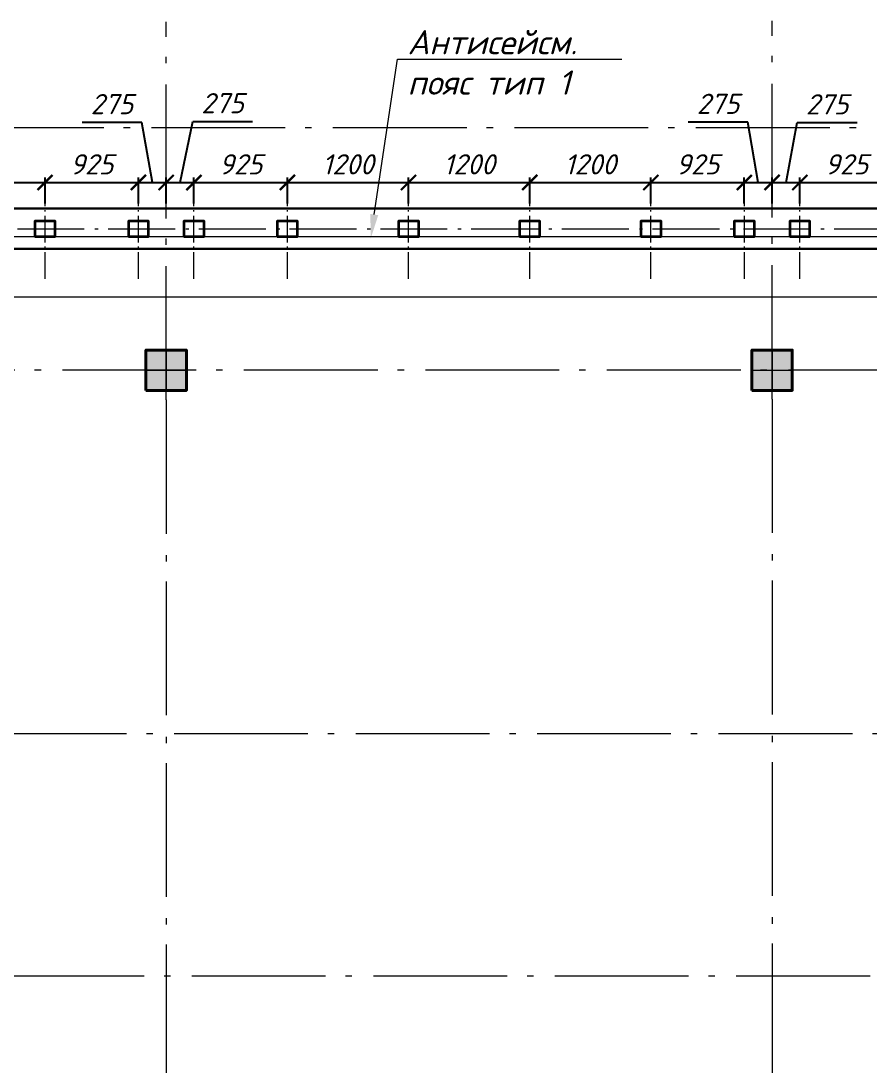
# Model space of a CAD drawing. Header units: millimetres. Extents: x -238377 to -11282, y -123214 to -44846.
# Drawn here: x -108961 to -100551, y -74100 to -63752 of the extents above; entities that cross this region are included whole.
import ezdxf
from ezdxf import colors
from ezdxf.entities.mleader import LeaderData, LeaderLine
from ezdxf.math import Vec2, Vec3

# ---------------------------------------------------------------- set-up
doc = ezdxf.new("R2010")
doc.units = ezdxf.units.MM
doc.header["$MEASUREMENT"] = 0
doc.linetypes.add('Double Dashed', pattern=[1797.222233, 1325, -211.666656, 63.333344, -197.222233])
doc.layers.get('0').update_dxf_attribs({"lineweight": 5})
for name, color, linetype, lineweight in [('#Бетон', 10, 'Continuous', 35), ('#Выноски', 150, 'Continuous', 15), ('колонны_Ном._пера__94', 252, 'Continuous', 13), ('колонны_Ном._пера__99', 7, 'Continuous', 40), ('оси_Ном._пера__96', 7, 'Continuous', 5), ('размеры', 7, 'Continuous', 5)]:
    doc.layers.add(name, color=color, linetype=linetype, lineweight=lineweight)
doc.layers.add('#стены наруж', color=7, linetype='Continuous')
doc.layers.add('колонны', color=7, linetype='Continuous')
doc.styles.get("Standard").update_dxf_attribs({"font": 'isocpeui.ttf'})
doc.styles.add('STEP PR', font='isocpeui.ttf')
doc.dimstyles.get("Standard").update_dxf_attribs({"dimtxt": 200, "dimasz": 150, "dimexe": 50, "dimexo": 50, "dimgap": 80, "dimtad": 1, "dimdec": 0, "dimzin": 0, "dimdsep": 46, "dimtxsty": 'Standard', "dimblk": 'ARCHTICK', "dimcen": 5, "dimdle": 50, "dimadec": 0, "dimazin": 0, "dimtfac": 1, "dimtdec": 0, "dimtofl": 0, "dimtmove": 1, "dimatfit": 3, "dimfxl": 1, "dimtolj": 1, "dimtzin": 0, "dimarcsym": 0})

# ---------------------------------------------------------------- blocks, each defined once
blk = doc.blocks.new('Колонна_15_1', base_point=(22379, 71856))
at = {"layer": 'колонны_Ном._пера__94', "linetype": 'Continuous', "true_color": 0x7d7d7d}
blk.add_hatch(color=8, dxfattribs=at).paths.add_polyline_path([(22179, 71647), (22579, 71647), (22579, 72047), (22179, 72047)])
blk.add_hatch(color=8, dxfattribs=at).paths.add_polyline_path([(22179, 71647), (22579, 71647), (22579, 72047), (22179, 72047)])
at = {"layer": 'колонны_Ном._пера__99', "linetype": 'Continuous', "flags": 128}
blk.add_lwpolyline([(22179, 71647), (22579, 71647), (22579, 72047), (22179, 72047)], close=True, dxfattribs=at)
at = {"layer": 'колонны_Ном._пера__99', "color": 8, "linetype": 'Continuous', "true_color": 0x737373, "flags": 128}
blk.add_lwpolyline([(22179, 71647), (22579, 71647), (22579, 72047), (22179, 72047)], close=True, dxfattribs=at)
at = {"layer": 'оси_Ном._пера__96', "color": 253, "lineweight": 5, "true_color": 0x9c9c9c}
for points in [[(22379, 72047), (22379, 71647)], [(22379, 72047), (22379, 71647)], [(22179, 71847), (22579, 71847)], [(22179, 71847), (22579, 71847)]]:
    blk.add_lwpolyline(points, dxfattribs=at)
blk = doc.blocks.new('_ArchTick')
at = {"color": 0, "linetype": 'ByBlock', "const_width": 0.15}
blk.add_lwpolyline([(-0.5, -0.5), (0.5, 0.5)], dxfattribs=at)
blk = doc.blocks.new('*D311')
at = {"layer": 'Defpoints', "color": 0, "transparency": 16777216}
for p in [(-108722, -65352), (-109922, -65610), (-108722, -65610)]:
    blk.add_point(p, dxfattribs=at)
at = {"layer": 'размеры', "color": 0, "lineweight": -2, "transparency": 16777216}
for p, q in [((-109972, -65352), (-108672, -65352)), ((-109922, -65560), (-109922, -65302)), ((-108722, -65560), (-108722, -65302))]:
    blk.add_line(p, q, dxfattribs=at)
at = {"layer": 'размеры', "color": 0, "lineweight": -2, "transparency": 16777216, "xscale": 150, "yscale": 150, "zscale": 150, "rotation": 180}
blk.add_blockref('_ArchTick', (-109922, -65352), dxfattribs=at)
at = {"layer": 'размеры', "color": 0, "lineweight": -2, "transparency": 16777216, "xscale": 150, "yscale": 150, "zscale": 150}
blk.add_blockref('_ArchTick', (-108722, -65352), dxfattribs=at)
at = {"layer": 'размеры', "color": 0, "transparency": 16777216, "insert": (-109322, -65172), "char_height": 200, "attachment_point": 5, "style": 'STEP PR'}
blk.add_mtext('\\A1;1200', dxfattribs=at)
blk = doc.blocks.new('*D312')
at = {"layer": 'Defpoints', "color": 0, "transparency": 16777216}
for p in [(-107797, -65352), (-108722, -65610), (-107797, -65610)]:
    blk.add_point(p, dxfattribs=at)
at = {"layer": 'размеры', "color": 0, "lineweight": -2, "transparency": 16777216}
for p, q in [((-108772, -65352), (-107747, -65352)), ((-108722, -65560), (-108722, -65302)), ((-107797, -65560), (-107797, -65302))]:
    blk.add_line(p, q, dxfattribs=at)
at = {"layer": 'размеры', "color": 0, "lineweight": -2, "transparency": 16777216, "xscale": 150, "yscale": 150, "zscale": 150, "rotation": 180}
blk.add_blockref('_ArchTick', (-108722, -65352), dxfattribs=at)
at = {"layer": 'размеры', "color": 0, "lineweight": -2, "transparency": 16777216, "xscale": 150, "yscale": 150, "zscale": 150}
blk.add_blockref('_ArchTick', (-107797, -65352), dxfattribs=at)
at = {"layer": 'размеры', "color": 0, "transparency": 16777216, "insert": (-108259, -65172), "char_height": 200, "attachment_point": 5, "style": 'STEP PR'}
blk.add_mtext('\\A1;925', dxfattribs=at)
blk = doc.blocks.new('*D313')
at = {"layer": 'Defpoints', "color": 0, "transparency": 16777216}
for p in [(-107522, -65352), (-107797, -65610), (-107522, -65610)]:
    blk.add_point(p, dxfattribs=at)
at = {"layer": 'размеры', "color": 0, "lineweight": -2, "transparency": 16777216}
for p, q in [((-107763, -64757), (-108354, -64757)), ((-107659, -65352), (-107763, -64757)), ((-107847, -65352), (-107472, -65352)), ((-107797, -65560), (-107797, -65302)), ((-107522, -65560), (-107522, -65302))]:
    blk.add_line(p, q, dxfattribs=at)
at = {"layer": 'размеры', "color": 0, "lineweight": -2, "transparency": 16777216, "xscale": 150, "yscale": 150, "zscale": 150, "rotation": 180}
blk.add_blockref('_ArchTick', (-107797, -65352), dxfattribs=at)
at = {"layer": 'размеры', "color": 0, "lineweight": -2, "transparency": 16777216, "xscale": 150, "yscale": 150, "zscale": 150}
blk.add_blockref('_ArchTick', (-107522, -65352), dxfattribs=at)
at = {"layer": 'размеры', "color": 0, "transparency": 16777216, "insert": (-108059, -64576), "char_height": 200, "attachment_point": 5, "style": 'STEP PR'}
blk.add_mtext('\\A1;275', dxfattribs=at)
blk = doc.blocks.new('*D314')
at = {"layer": 'Defpoints', "color": 0, "transparency": 16777216}
for p in [(-107247, -65352), (-107522, -65610), (-107247, -65610)]:
    blk.add_point(p, dxfattribs=at)
at = {"layer": 'размеры', "color": 0, "lineweight": -2, "transparency": 16777216}
for p, q in [((-107384, -65352), (-107258, -64749)), ((-107258, -64749), (-106668, -64749)), ((-107572, -65352), (-107197, -65352)), ((-107522, -65560), (-107522, -65302)), ((-107247, -65560), (-107247, -65302))]:
    blk.add_line(p, q, dxfattribs=at)
at = {"layer": 'размеры', "color": 0, "lineweight": -2, "transparency": 16777216, "xscale": 150, "yscale": 150, "zscale": 150, "rotation": 180}
blk.add_blockref('_ArchTick', (-107522, -65352), dxfattribs=at)
at = {"layer": 'размеры', "color": 0, "lineweight": -2, "transparency": 16777216, "xscale": 150, "yscale": 150, "zscale": 150}
blk.add_blockref('_ArchTick', (-107247, -65352), dxfattribs=at)
at = {"layer": 'размеры', "color": 0, "transparency": 16777216, "insert": (-106963, -64567), "char_height": 200, "attachment_point": 5, "style": 'STEP PR'}
blk.add_mtext('\\A1;275', dxfattribs=at)
blk = doc.blocks.new('*D315')
at = {"layer": 'Defpoints', "color": 0, "transparency": 16777216}
for p in [(-106322, -65352), (-107247, -65610), (-106322, -65610)]:
    blk.add_point(p, dxfattribs=at)
at = {"layer": 'размеры', "color": 0, "lineweight": -2, "transparency": 16777216}
for p, q in [((-107297, -65352), (-106272, -65352)), ((-107247, -65560), (-107247, -65302)), ((-106322, -65560), (-106322, -65302))]:
    blk.add_line(p, q, dxfattribs=at)
at = {"layer": 'размеры', "color": 0, "lineweight": -2, "transparency": 16777216, "xscale": 150, "yscale": 150, "zscale": 150, "rotation": 180}
blk.add_blockref('_ArchTick', (-107247, -65352), dxfattribs=at)
at = {"layer": 'размеры', "color": 0, "lineweight": -2, "transparency": 16777216, "xscale": 150, "yscale": 150, "zscale": 150}
blk.add_blockref('_ArchTick', (-106322, -65352), dxfattribs=at)
at = {"layer": 'размеры', "color": 0, "transparency": 16777216, "insert": (-106784, -65172), "char_height": 200, "attachment_point": 5, "style": 'STEP PR'}
blk.add_mtext('\\A1;925', dxfattribs=at)
blk = doc.blocks.new('*D316')
at = {"layer": 'Defpoints', "color": 0, "transparency": 16777216}
for p in [(-105122, -65352), (-106322, -65610), (-105122, -65610)]:
    blk.add_point(p, dxfattribs=at)
at = {"layer": 'размеры', "color": 0, "lineweight": -2, "transparency": 16777216}
for p, q in [((-106372, -65352), (-105072, -65352)), ((-106322, -65560), (-106322, -65302)), ((-105122, -65560), (-105122, -65302))]:
    blk.add_line(p, q, dxfattribs=at)
at = {"layer": 'размеры', "color": 0, "lineweight": -2, "transparency": 16777216, "xscale": 150, "yscale": 150, "zscale": 150, "rotation": 180}
blk.add_blockref('_ArchTick', (-106322, -65352), dxfattribs=at)
at = {"layer": 'размеры', "color": 0, "lineweight": -2, "transparency": 16777216, "xscale": 150, "yscale": 150, "zscale": 150}
blk.add_blockref('_ArchTick', (-105122, -65352), dxfattribs=at)
at = {"layer": 'размеры', "color": 0, "transparency": 16777216, "insert": (-105722, -65172), "char_height": 200, "attachment_point": 5, "style": 'STEP PR'}
blk.add_mtext('\\A1;1200', dxfattribs=at)
blk = doc.blocks.new('*D317')
at = {"layer": 'Defpoints', "color": 0, "transparency": 16777216}
for p in [(-103922, -65352), (-105122, -65610), (-103922, -65610)]:
    blk.add_point(p, dxfattribs=at)
at = {"layer": 'размеры', "color": 0, "lineweight": -2, "transparency": 16777216}
for p, q in [((-105172, -65352), (-103872, -65352)), ((-105122, -65560), (-105122, -65302)), ((-103922, -65560), (-103922, -65302))]:
    blk.add_line(p, q, dxfattribs=at)
at = {"layer": 'размеры', "color": 0, "lineweight": -2, "transparency": 16777216, "xscale": 150, "yscale": 150, "zscale": 150, "rotation": 180}
blk.add_blockref('_ArchTick', (-105122, -65352), dxfattribs=at)
at = {"layer": 'размеры', "color": 0, "lineweight": -2, "transparency": 16777216, "xscale": 150, "yscale": 150, "zscale": 150}
blk.add_blockref('_ArchTick', (-103922, -65352), dxfattribs=at)
at = {"layer": 'размеры', "color": 0, "transparency": 16777216, "insert": (-104522, -65172), "char_height": 200, "attachment_point": 5, "style": 'STEP PR'}
blk.add_mtext('\\A1;1200', dxfattribs=at)
blk = doc.blocks.new('*D318')
at = {"layer": 'Defpoints', "color": 0, "transparency": 16777216}
for p in [(-102722, -65352), (-103922, -65610), (-102722, -65610)]:
    blk.add_point(p, dxfattribs=at)
at = {"layer": 'размеры', "color": 0, "lineweight": -2, "transparency": 16777216}
for p, q in [((-103972, -65352), (-102672, -65352)), ((-103922, -65560), (-103922, -65302)), ((-102722, -65560), (-102722, -65302))]:
    blk.add_line(p, q, dxfattribs=at)
at = {"layer": 'размеры', "color": 0, "lineweight": -2, "transparency": 16777216, "xscale": 150, "yscale": 150, "zscale": 150, "rotation": 180}
blk.add_blockref('_ArchTick', (-103922, -65352), dxfattribs=at)
at = {"layer": 'размеры', "color": 0, "lineweight": -2, "transparency": 16777216, "xscale": 150, "yscale": 150, "zscale": 150}
blk.add_blockref('_ArchTick', (-102722, -65352), dxfattribs=at)
at = {"layer": 'размеры', "color": 0, "transparency": 16777216, "insert": (-103322, -65172), "char_height": 200, "attachment_point": 5, "style": 'STEP PR'}
blk.add_mtext('\\A1;1200', dxfattribs=at)
blk = doc.blocks.new('*D319')
at = {"layer": 'Defpoints', "color": 0, "transparency": 16777216}
for p in [(-101797, -65352), (-102722, -65610), (-101797, -65610)]:
    blk.add_point(p, dxfattribs=at)
at = {"layer": 'размеры', "color": 0, "lineweight": -2, "transparency": 16777216}
for p, q in [((-102772, -65352), (-101747, -65352)), ((-102722, -65560), (-102722, -65302)), ((-101797, -65560), (-101797, -65302))]:
    blk.add_line(p, q, dxfattribs=at)
at = {"layer": 'размеры', "color": 0, "lineweight": -2, "transparency": 16777216, "xscale": 150, "yscale": 150, "zscale": 150, "rotation": 180}
blk.add_blockref('_ArchTick', (-102722, -65352), dxfattribs=at)
at = {"layer": 'размеры', "color": 0, "lineweight": -2, "transparency": 16777216, "xscale": 150, "yscale": 150, "zscale": 150}
blk.add_blockref('_ArchTick', (-101797, -65352), dxfattribs=at)
at = {"layer": 'размеры', "color": 0, "transparency": 16777216, "insert": (-102259, -65172), "char_height": 200, "attachment_point": 5, "style": 'STEP PR'}
blk.add_mtext('\\A1;925', dxfattribs=at)
blk = doc.blocks.new('*D320')
at = {"layer": 'Defpoints', "color": 0, "transparency": 16777216}
for p in [(-101522, -65352), (-101797, -65610), (-101522, -65610)]:
    blk.add_point(p, dxfattribs=at)
at = {"layer": 'размеры', "color": 0, "lineweight": -2, "transparency": 16777216}
for p, q in [((-101761, -64755), (-102352, -64755)), ((-101659, -65352), (-101761, -64755)), ((-101847, -65352), (-101472, -65352)), ((-101797, -65560), (-101797, -65302)), ((-101522, -65560), (-101522, -65302))]:
    blk.add_line(p, q, dxfattribs=at)
at = {"layer": 'размеры', "color": 0, "lineweight": -2, "transparency": 16777216, "xscale": 150, "yscale": 150, "zscale": 150, "rotation": 180}
blk.add_blockref('_ArchTick', (-101797, -65352), dxfattribs=at)
at = {"layer": 'размеры', "color": 0, "lineweight": -2, "transparency": 16777216, "xscale": 150, "yscale": 150, "zscale": 150}
blk.add_blockref('_ArchTick', (-101522, -65352), dxfattribs=at)
at = {"layer": 'размеры', "color": 0, "transparency": 16777216, "insert": (-102057, -64573), "char_height": 200, "attachment_point": 5, "style": 'STEP PR'}
blk.add_mtext('\\A1;275', dxfattribs=at)
blk = doc.blocks.new('*D305')
at = {"layer": 'Defpoints', "color": 0, "transparency": 16777216}
for p in [(-101247, -65352), (-101522, -65610), (-101247, -65610)]:
    blk.add_point(p, dxfattribs=at)
at = {"layer": 'размеры', "color": 0, "lineweight": -2, "transparency": 16777216}
for p, q in [((-101384, -65352), (-101272, -64759)), ((-101272, -64759), (-100681, -64759)), ((-101572, -65352), (-101197, -65352)), ((-101522, -65560), (-101522, -65302)), ((-101247, -65560), (-101247, -65302))]:
    blk.add_line(p, q, dxfattribs=at)
at = {"layer": 'размеры', "color": 0, "lineweight": -2, "transparency": 16777216, "xscale": 150, "yscale": 150, "zscale": 150, "rotation": 180}
blk.add_blockref('_ArchTick', (-101522, -65352), dxfattribs=at)
at = {"layer": 'размеры', "color": 0, "lineweight": -2, "transparency": 16777216, "xscale": 150, "yscale": 150, "zscale": 150}
blk.add_blockref('_ArchTick', (-101247, -65352), dxfattribs=at)
at = {"layer": 'размеры', "color": 0, "transparency": 16777216, "insert": (-100976, -64578), "char_height": 200, "attachment_point": 5, "style": 'STEP PR'}
blk.add_mtext('\\A1;275', dxfattribs=at)
blk = doc.blocks.new('*D321')
at = {"layer": 'Defpoints', "color": 0, "transparency": 16777216}
for p in [(-100322, -65352), (-101247, -65610), (-100322, -65610)]:
    blk.add_point(p, dxfattribs=at)
at = {"layer": 'размеры', "color": 0, "lineweight": -2, "transparency": 16777216}
for p, q in [((-101297, -65352), (-100272, -65352)), ((-101247, -65560), (-101247, -65302)), ((-100322, -65560), (-100322, -65302))]:
    blk.add_line(p, q, dxfattribs=at)
at = {"layer": 'размеры', "color": 0, "lineweight": -2, "transparency": 16777216, "xscale": 150, "yscale": 150, "zscale": 150, "rotation": 180}
blk.add_blockref('_ArchTick', (-101247, -65352), dxfattribs=at)
at = {"layer": 'размеры', "color": 0, "lineweight": -2, "transparency": 16777216, "xscale": 150, "yscale": 150, "zscale": 150}
blk.add_blockref('_ArchTick', (-100322, -65352), dxfattribs=at)
at = {"layer": 'размеры', "color": 0, "transparency": 16777216, "insert": (-100784, -65172), "char_height": 200, "attachment_point": 5, "style": 'STEP PR'}
blk.add_mtext('\\A1;925', dxfattribs=at)

msp = doc.modelspace()

# ---------------------------------------------------------------- linework, layer by layer
at = {"layer": '#Бетон'}
for points in [[(-108821.7, -65885.4), (-108621.7, -65885.4), (-108621.7, -65735.4), (-108821.7, -65735.4)], [(-107896.6, -65885.4), (-107696.6, -65885.4), (-107696.6, -65735.4), (-107896.6, -65735.4)], [(-107346.6, -65885.4), (-107146.6, -65885.4), (-107146.6, -65735.4), (-107346.6, -65735.4)], [(-106421.6, -65885.4), (-106221.6, -65885.4), (-106221.6, -65735.4), (-106421.6, -65735.4)], [(-105221.6, -65885.3), (-105021.6, -65885.3), (-105021.6, -65735.3), (-105221.6, -65735.3)], [(-104021.6, -65885.3), (-103821.6, -65885.3), (-103821.6, -65735.3), (-104021.6, -65735.3)], [(-102821.6, -65885.4), (-102621.6, -65885.4), (-102621.6, -65735.4), (-102821.6, -65735.4)], [(-101896.6, -65885.3), (-101696.6, -65885.3), (-101696.6, -65735.3), (-101896.6, -65735.3)], [(-101346.6, -65885.3), (-101146.6, -65885.3), (-101146.6, -65735.3), (-101346.6, -65735.3)]]:
    msp.add_lwpolyline(points, close=True, dxfattribs=at)
at = {"layer": '#стены наруж', "lineweight": 30}
for points in [[(-83222, -65610.4), (-83222, -65610.4), (-83222, -65610.4), (-83222, -65610.4), (-83222, -65610.4), (-114142.2, -65610.4)], [(-113742.2, -66010.4), (-83522, -66010.4), (-83521.9, -67010.4), (-83222, -67010.4), (-83222, -65610.4)]]:
    msp.add_lwpolyline(points, dxfattribs=at)
at = {"layer": 'оси_Ном._пера__96', "linetype": 'Double Dashed'}
for p, q in [((-107521.9, -67505), (-107521.9, -63761.3)), ((-101521.9, -67495.9), (-101521.9, -63752.2)), ((-72195.8, -64810.4), (-116141.3, -64810.4)), ((-83860.8, -67210.4), (-116141.3, -67210.4)), ((-52201, -70810.4), (-114353.2, -70810.4)), ((-52026.2, -73210.4), (-116141.3, -73210.4))]:
    msp.add_line(p, q, dxfattribs=at)
at = {"layer": 'оси_Ном._пера__96', "linetype": 'Double Dashed', "lineweight": 5}
for p, q in [((-107521.9, -67505), (-107521.9, -82585.8)), ((-101521.9, -67495.9), (-101521.9, -82576.7))]:
    msp.add_line(p, q, dxfattribs=at)
at = {"layer": 'оси_Ном._пера__96', "linetype": 'Double Dashed', "ltscale": 0.2}
for points in [[(-108721.7, -66306.1), (-108721.7, -65286.6)], [(-107796.6, -66306.1), (-107796.6, -65286.6)], [(-107246.6, -66306.1), (-107246.6, -65286.6)], [(-106321.6, -66306.1), (-106321.6, -65286.6)], [(-105121.6, -66306.1), (-105121.6, -65286.6)], [(-103921.6, -66306.1), (-103921.6, -65286.6)], [(-102721.6, -66306.1), (-102721.6, -65286.6)], [(-101796.6, -66306), (-101796.6, -65286.5)], [(-101246.6, -66306), (-101246.6, -65286.5)]]:
    msp.add_lwpolyline(points, dxfattribs=at)
at = {"layer": 'оси_Ном._пера__96', "linetype": 'Double Dashed', "ltscale": 0.5}
msp.add_lwpolyline([(-114387, -65810.4), (-82517.4, -65810.4)], dxfattribs=at)

# ---------------------------------------------------------------- block references
at = {"layer": 'колонны'}
for p in [(-107522.2, -67201.5), (-101522.2, -67201.5)]:
    msp.add_blockref('Колонна_15_1', p, dxfattribs=at)

# ---------------------------------------------------------------- dimensions: what is measured, and where the dimension line sits
at = {"layer": 'размеры'}
for base, p1, p2, picture, middle in [((-107521.9, -65352.4), (-107796.6, -65610.4), (-107521.9, -65610.4), '*D313', (-107843.3, -64757)), ((-107246.6, -65352.4), (-107521.9, -65610.4), (-107246.6, -65610.4), '*D314', (-107178.3, -64748.6)), ((-101521.9, -65352.4), (-101796.6, -65610.4), (-101521.9, -65610.4), '*D320', (-101841.3, -64754.7)), ((-101246.6, -65352.4), (-101521.9, -65610.4), (-101246.6, -65610.4), '*D305', (-101191.7, -64759))]:
    dim = msp.add_linear_dim(base=base, p1=p1, p2=p2, dimstyle='Standard', override={"dimtxsty": 'STEP PR'}, dxfattribs=at)
    dim.commit()
    dim.dimension.update_dxf_attribs({"geometry": picture, "text_midpoint": middle, "dimtype": 160})
for base, p1, p2, picture, middle in [((-108721.7, -65352.4), (-109921.6, -65610.4), (-108721.7, -65610.4), '*D311', (-109321.6, -65172.4)), ((-107796.6, -65352.4), (-108721.7, -65610.4), (-107796.6, -65610.4), '*D312', (-108259.1, -65172.4)), ((-106321.6, -65352.4), (-107246.6, -65610.4), (-106321.6, -65610.4), '*D315', (-106784.1, -65172.4)), ((-105121.6, -65352.4), (-106321.6, -65610.4), (-105121.6, -65610.4), '*D316', (-105721.6, -65172.4)), ((-103921.6, -65352.4), (-105121.6, -65610.4), (-103921.6, -65610.4), '*D317', (-104521.6, -65172.4)), ((-102721.6, -65352.4), (-103921.6, -65610.4), (-102721.6, -65610.4), '*D318', (-103321.6, -65172.4)), ((-101796.6, -65352.4), (-102721.6, -65610.4), (-101796.6, -65610.4), '*D319', (-102259.1, -65172.4)), ((-100321.6, -65352.4), (-101246.6, -65610.4), (-100321.6, -65610.4), '*D321', (-100784.1, -65172.4))]:
    dim = msp.add_linear_dim(base=base, p1=p1, p2=p2, dimstyle='Standard', override={"dimtxsty": 'STEP PR'}, dxfattribs=at)
    dim.commit()
    dim.dimension.update_dxf_attribs({"geometry": picture, "text_midpoint": middle})

# ---------------------------------------------------------------- leaders
at = {"layer": '#Выноски'}
ml = msp.add_multileader_mtext('Standard', dxfattribs=at)
ml.set_content('Антисейсм.\\Pпояс{\\A1; тип 1     } ', color=256, style='STEP PR')
ml.set_leader_properties(color=256, linetype='ByLayer', lineweight=-1)
ml.build(insert=Vec2(0, 0))
ml.multileader.update_dxf_attribs({"text_left_attachment_type": 6, "text_right_attachment_type": 6, "dogleg_length": 0, "arrow_head_size": 240})
ctx = ml.context
ctx.base_point, ctx.char_height, ctx.arrow_head_size, ctx.landing_gap_size, ctx.plane_origin = Vec3(-105232, -64130.8), 240, 240, 100, Vec3(-98534.2, -76277.7)
ctx.left_attachment, ctx.right_attachment = 6, 6
notes = []
notes.append((ctx, [(0, (1, 1, 0), (-105232, -64130.8), (1, 0), 0, [(0, [(-105496.4, -65906.9)], 0, [])])]))
ctx.mtext.insert, ctx.mtext.rotation, ctx.mtext.defined_height, ctx.mtext.flow_direction = Vec3(-105132, -63842.8), 6.2831853, 130.9, 5
ml = msp.add_multileader_mtext('Standard', dxfattribs=at)
ml.set_content('\\A1;Зд-18\\PМН113-6', color=256, style='STEP PR')
ml.set_leader_properties(color=256, linetype='ByLayer', lineweight=-1)
ml.build(insert=Vec2(0, 0))
ml.multileader.update_dxf_attribs({"text_left_attachment_type": 6, "text_right_attachment_type": 6, "dogleg_length": 0, "arrow_head_size": 180, "scale": 0.75})
ctx = ml.context
ctx.base_point, ctx.scale, ctx.char_height, ctx.arrow_head_size, ctx.landing_gap_size, ctx.plane_origin = Vec3(-113613.5, -66485.8), 0.75, 180, 180, 75, Vec3(-107022.7, -80180.6)
ctx.left_attachment, ctx.right_attachment, ctx.text_align_type = 6, 6, 2
notes.append((ctx, [(1, (1, 1, 0), (-112555.3, -66485.8), (-1, 0), 0, [(2, [(-112321.6, -65885.4), (-99121.6, -65885.4), (-99398.3, -66485.8), (-83321.9, -65810.4), (-83983.1, -66485.8)], 0, [])])]))
ctx.mtext.insert, ctx.mtext.rotation, ctx.mtext.defined_height, ctx.mtext.alignment, ctx.mtext.flow_direction = Vec3(-112630.3, -66269.8), 6.2831853, 301.3, 3, 5
for ctx, leaders in notes:
    for number, flags, end, landing, length, lines in leaders:
        leader = LeaderData()
        leader.index, (leader.has_last_leader_line, leader.has_dogleg_vector, leader.attachment_direction) = number, flags
        leader.last_leader_point, leader.dogleg_vector, leader.dogleg_length = Vec3(end), Vec3(landing), length
        for number, points, colour, breaks in lines:
            line = LeaderLine()
            line.index, line.vertices, line.color, line.breaks = number, Vec3.list(points), colors.encode_raw_color(colour), breaks
            leader.lines.append(line)
        ctx.leaders.append(leader)

doc.saveas('drawing.dxf')
